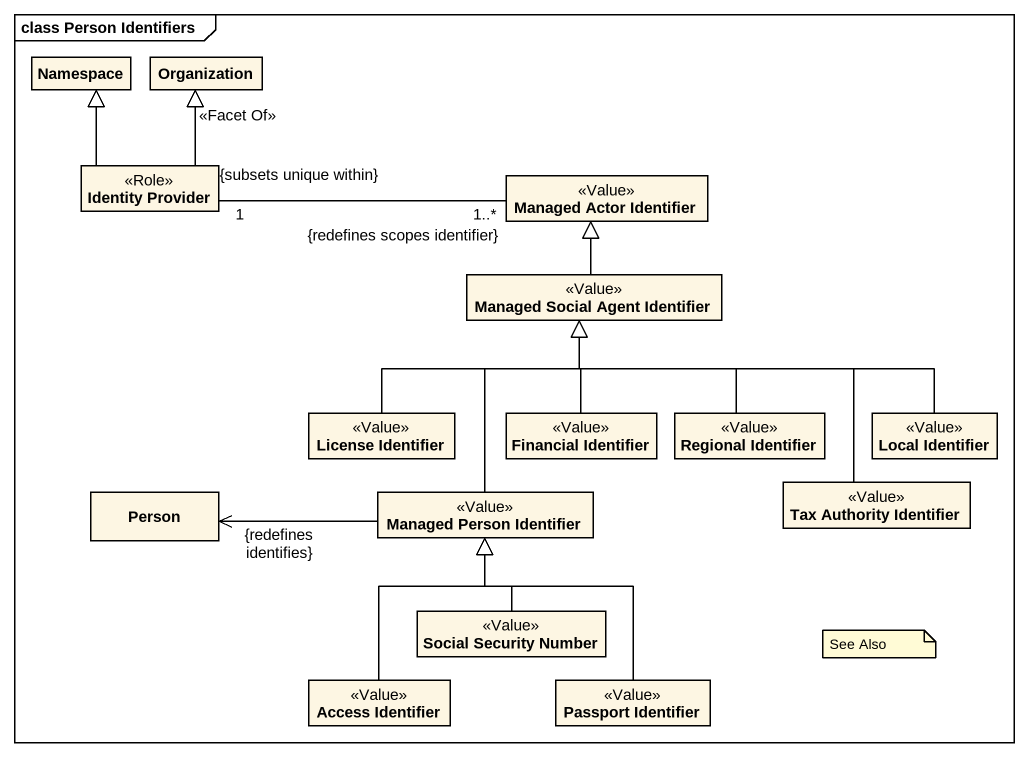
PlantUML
@startuml
mainframe class Person Identifiers
hide circle
hide empty members
class "Namespace" as Namespace_
class Organization
class "Identity Provider" as Identity_Provider <<Role>>
class "Managed Actor Identifier" as Managed_Actor_Identifier <<Value>>
class "Managed Social Agent Identifier" as Managed_Social_Agent <<Value>>
class "License Identifier" as License_Identifier <<Value>>
class "Financial Identifier" as Financial_Identifier <<Value>>
class "Regional Identifier" as Regional_Identifier <<Value>>
class "Local Identifier" as Local_Identifier <<Value>>
class "Person" as Person_
class "Managed Person Identifier" as Managed_Person_Identifier <<Value>>
class "Tax Authority Identifier" as Tax_Authority_Identifier <<Value>>
class "Social Security Number" as Social_Security_Number <<Value>>
class "Access Identifier" as Access_Identifier <<Value>>
class "Passport Identifier" as Passport_Identifier <<Value>>
Identity_Provider -up-|> Namespace_
Identity_Provider -up-|> Organization : <<Facet Of>>
Identity_Provider "1\n{subsets unique within}" -right- "1..*\n{redefines scopes identifier}" Managed_Actor_Identifier
Managed_Social_Agent -up-|> Managed_Actor_Identifier
License_Identifier -up-|> Managed_Social_Agent
Financial_Identifier -up-|> Managed_Social_Agent
Regional_Identifier -up-|> Managed_Social_Agent
Local_Identifier -left-|> Managed_Social_Agent
Managed_Person_Identifier -up-|> Managed_Social_Agent
Managed_Person_Identifier -left-> "{redefines identifies}" Person_
Tax_Authority_Identifier -up-|> Managed_Social_Agent
Social_Security_Number -up-|> Managed_Person_Identifier
Access_Identifier -up-|> Managed_Person_Identifier
Passport_Identifier -up-|> Managed_Person_Identifier
note as N1
  See Also
end note
@enduml
